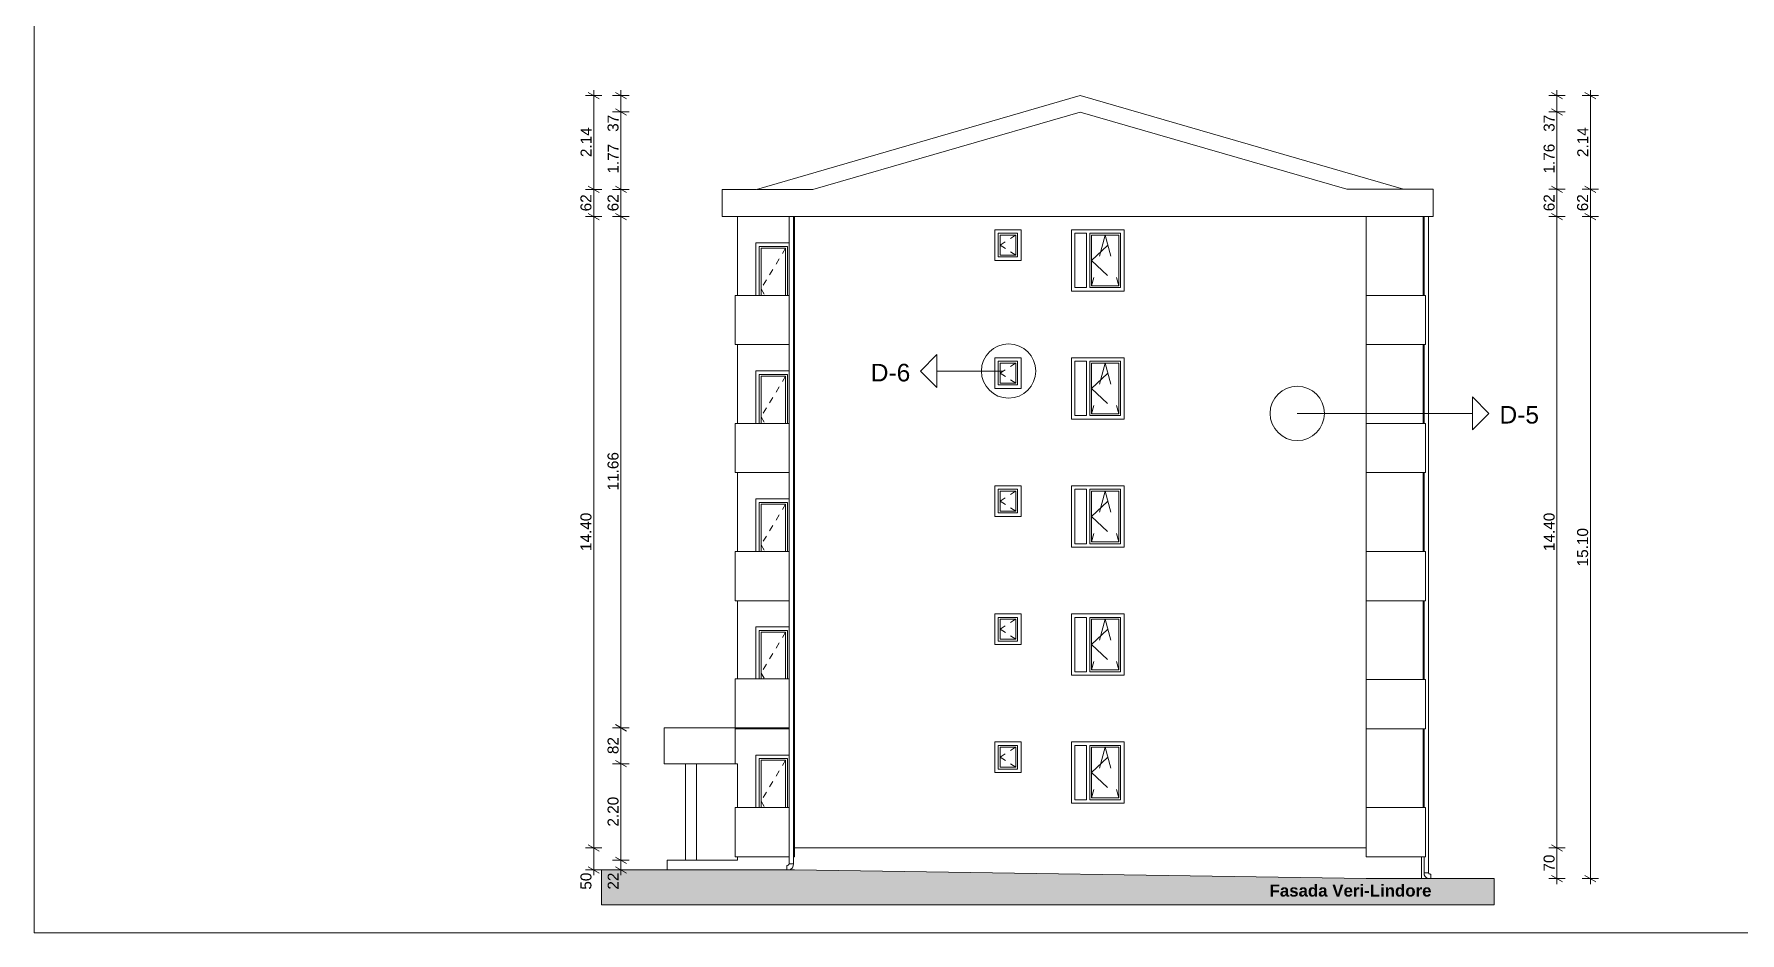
# Model space of a CAD drawing. Header units: feet. Extents: x 2573764 to 2637380, y -122443 to -81443.
# Drawn here: x 2573764 to 2612666, y -122443 to -101943 of the extents above; entities that cross this region are included whole.
import ezdxf

# ---------------------------------------------------------------- set-up
doc = ezdxf.new("R2010")
doc.units = ezdxf.units.FT
doc.header["$MEASUREMENT"] = 0
doc.set_wipeout_variables(frame=1)
for name, pattern in [('Dashed', [282.222223, 141.111112, -141.111112]), ('thk_line_type', [1000, 500, -500]), ('Wipeout_Contour', [1000, 0, -1000])]:
    doc.linetypes.add(name, pattern=pattern)
for name, color, linetype, lineweight in [('2D Drafting - General_Pen_No__1', 7, 'Continuous', 5), ('2D Drafting - General_Pen_No__20', 1, 'Continuous', 5), ('Annotation - Text_Pen_No__20', 1, 'Continuous', 5), ('Dimensioning - General_Pen_No__1', 7, 'Continuous', 5), ('Dimensioning - General_Pen_No__41', 7, 'Continuous', 5), ('Exterior walls_Pen_No__1', 7, 'Continuous', 5), ('Exterior walls_Pen_No__20', 1, 'Continuous', 5), ('Lines_Pen_No__20', 1, 'Continuous', 5), ('Shell - Roof_Pen_No__1', 7, 'Continuous', 5), ('Shell - Roof_Pen_No__20', 1, 'Continuous', 5), ('Shell - Roof_Pen_No__21', 7, 'Continuous', 5)]:
    doc.layers.add(name, color=color, linetype=linetype, lineweight=lineweight)
doc.layers.add('2D Drafting - General_Pen_No__61', color=7, linetype='Continuous', lineweight=5, true_color=0x6a6a6a)
for name, color, linetype in [('Dimensioning - General', 7, 'Continuous'), ('Exterior walls', 7, 'Continuous'), ('Shell - Roof', 7, 'Continuous')]:
    doc.layers.add(name, color=color, linetype=linetype)
doc.styles.add('GENERATED_STYLE_1', font='arial.ttf')
doc.styles.add('GENERATED_STYLE_2', font='arialbd.ttf')
doc.styles.add('GENERATED_STYLE_6', font='ARIALUNI.TTF')
doc.dimstyles.new('GENERATED_STYLE__1', dxfattribs={"dimtxt": 250, "dimasz": 190, "dimexe": 0.18, "dimexo": 3, "dimgap": 0.09, "dimtad": 1, "dimlfac": 0.001, "dimzin": 0, "dimdsep": 46, "dimtxsty": 'GENERATED_STYLE_1', "dimblk": 'ARROWHEAD_2', "dimblk1": 'ARROWHEAD_2', "dimblk2": 'ARROWHEAD_2', "dimcen": 0.09, "dimclrd": 7, "dimclre": 7, "dimclrt": 7, "dimadec": 0, "dimazin": 0, "dimtfac": 1, "dimtdec": 4, "dimtmove": 0, "dimatfit": 3, "dimfxl": 1, "dimtolj": 1, "dimtzin": 0, "dimarcsym": 0})

# ---------------------------------------------------------------- blocks, each defined once
blk = doc.blocks.new('*D13', base_point=(2247654, -76425))
at = {"layer": 'Dimensioning - General_Pen_No__1', "color": 7, "linetype": 'Continuous', "lineweight": 5, "transparency": 16777216}
for p, q in [((2608680, -120505), (2608305, -120505)), ((2608368, -120433), (2608618, -120578)), ((2608493, -121205), (2608493, -120505)), ((2608680, -121205), (2608305, -121205)), ((2608368, -121133), (2608618, -121278)), ((2608493, -121328), (2608493, -121205))]:
    blk.add_line(p, q, dxfattribs=at)
at = {"layer": 'Dimensioning - General_Pen_No__1', "color": 7, "lineweight": 5, "transparency": 16777216, "insert": (2608443, -121045), "char_height": 250, "attachment_point": 7, "rotation": 90, "style": 'GENERATED_STYLE_1'}
blk.add_mtext('\\A1;70', dxfattribs=at)
blk = doc.blocks.new('ARROWHEAD_2')
at = {"color": 0, "linetype": 'Continuous', "lineweight": 0}
for p, q in [((0, 0), (-1, 0)), ((-0.38, -0.66), (0.38, 0.66))]:
    blk.add_line(p, q, dxfattribs=at)
blk = doc.blocks.new('*D14', base_point=(2247654, -76425))
at = {"layer": 'Dimensioning - General_Pen_No__1', "color": 7, "linetype": 'Continuous', "lineweight": 5, "transparency": 16777216}
for p, q in [((2608680, -106105), (2608305, -106105)), ((2608368, -106033), (2608618, -106178)), ((2608493, -120505), (2608493, -106105)), ((2608680, -120505), (2608305, -120505)), ((2608368, -120433), (2608618, -120578))]:
    blk.add_line(p, q, dxfattribs=at)
at = {"layer": 'Dimensioning - General_Pen_No__1', "color": 7, "lineweight": 5, "transparency": 16777216, "insert": (2608443, -113733), "char_height": 250, "attachment_point": 7, "rotation": 90, "style": 'GENERATED_STYLE_1'}
blk.add_mtext('\\A1;14.40', dxfattribs=at)
blk = doc.blocks.new('*D15', base_point=(2247654, -76425))
at = {"layer": 'Dimensioning - General_Pen_No__1', "color": 7, "linetype": 'Continuous', "lineweight": 5, "transparency": 16777216}
for p, q in [((2608368, -105410), (2608618, -105554)), ((2608680, -105482), (2608305, -105482)), ((2608493, -106105), (2608493, -105482)), ((2608680, -106105), (2608305, -106105)), ((2608368, -106033), (2608618, -106178))]:
    blk.add_line(p, q, dxfattribs=at)
at = {"layer": 'Dimensioning - General_Pen_No__1', "color": 7, "lineweight": 5, "transparency": 16777216, "insert": (2608443, -105983), "char_height": 250, "attachment_point": 7, "rotation": 90, "style": 'GENERATED_STYLE_1'}
blk.add_mtext('\\A1;62', dxfattribs=at)
blk = doc.blocks.new('*D16', base_point=(2247654, -76425))
at = {"layer": 'Dimensioning - General_Pen_No__1', "color": 7, "linetype": 'Continuous', "lineweight": 5, "transparency": 16777216}
for p, q in [((2608680, -103719), (2608305, -103719)), ((2608368, -103647), (2608618, -103792)), ((2608493, -105482), (2608493, -103719)), ((2608368, -105410), (2608618, -105554)), ((2608680, -105482), (2608305, -105482))]:
    blk.add_line(p, q, dxfattribs=at)
at = {"layer": 'Dimensioning - General_Pen_No__1', "color": 7, "lineweight": 5, "transparency": 16777216, "char_height": 250, "attachment_point": 7, "rotation": 90, "style": 'GENERATED_STYLE_1'}
for s, insert in [('\\A1;37', (2608443, -104171)), ('\\A1;1.76', (2608443, -105123))]:
    blk.add_mtext(s, dxfattribs=dict(at, insert=insert))
blk = doc.blocks.new('*D17', base_point=(2247654, -76425))
at = {"layer": 'Dimensioning - General_Pen_No__1', "color": 7, "linetype": 'Continuous', "lineweight": 5, "transparency": 16777216}
for p, q in [((2608680, -103346), (2608305, -103346)), ((2608618, -103419), (2608368, -103274)), ((2608493, -103346), (2608493, -103224)), ((2608493, -103719), (2608493, -103346)), ((2608680, -103719), (2608305, -103719)), ((2608368, -103647), (2608618, -103792))]:
    blk.add_line(p, q, dxfattribs=at)
blk = doc.blocks.new('*D18', base_point=(2247654, -76425))
at = {"layer": 'Dimensioning - General_Pen_No__1', "color": 7, "linetype": 'Continuous', "lineweight": 5, "transparency": 16777216}
for p, q in [((2609444, -106105), (2609069, -106105)), ((2609132, -106033), (2609382, -106178)), ((2609257, -121205), (2609257, -106105)), ((2609444, -121205), (2609069, -121205)), ((2609132, -121133), (2609382, -121278)), ((2609257, -121328), (2609257, -121205))]:
    blk.add_line(p, q, dxfattribs=at)
at = {"layer": 'Dimensioning - General_Pen_No__1', "color": 7, "lineweight": 5, "transparency": 16777216, "insert": (2609207, -114083), "char_height": 250, "attachment_point": 7, "rotation": 90, "style": 'GENERATED_STYLE_1'}
blk.add_mtext('\\A1;15.10', dxfattribs=at)
blk = doc.blocks.new('*D19', base_point=(2247654, -76425))
at = {"layer": 'Dimensioning - General_Pen_No__1', "color": 7, "linetype": 'Continuous', "lineweight": 5, "transparency": 16777216}
for p, q in [((2609132, -105410), (2609382, -105554)), ((2609444, -105482), (2609069, -105482)), ((2609257, -106105), (2609257, -105482)), ((2609444, -106105), (2609069, -106105)), ((2609132, -106033), (2609382, -106178))]:
    blk.add_line(p, q, dxfattribs=at)
at = {"layer": 'Dimensioning - General_Pen_No__1', "color": 7, "lineweight": 5, "transparency": 16777216, "insert": (2609207, -105983), "char_height": 250, "attachment_point": 7, "rotation": 90, "style": 'GENERATED_STYLE_1'}
blk.add_mtext('\\A1;62', dxfattribs=at)
blk = doc.blocks.new('*D20', base_point=(2247654, -76425))
at = {"layer": 'Dimensioning - General_Pen_No__1', "color": 7, "linetype": 'Continuous', "lineweight": 5, "transparency": 16777216}
for p, q in [((2609444, -103346), (2609069, -103346)), ((2609382, -103419), (2609132, -103274)), ((2609257, -103346), (2609257, -103224)), ((2609257, -105482), (2609257, -103346)), ((2609132, -105410), (2609382, -105554)), ((2609444, -105482), (2609069, -105482))]:
    blk.add_line(p, q, dxfattribs=at)
at = {"layer": 'Dimensioning - General_Pen_No__1', "color": 7, "lineweight": 5, "transparency": 16777216, "insert": (2609207, -104747), "char_height": 250, "attachment_point": 7, "rotation": 90, "style": 'GENERATED_STYLE_1'}
blk.add_mtext('\\A1;2.14', dxfattribs=at)
blk = doc.blocks.new('*D21', base_point=(2247654, -76425))
at = {"layer": 'Dimensioning - General_Pen_No__1', "color": 7, "linetype": 'Continuous', "lineweight": 5, "transparency": 16777216}
for p, q in [((2587332, -120785), (2586957, -120785)), ((2587020, -120713), (2587270, -120858)), ((2587020, -120933), (2587270, -121078)), ((2587145, -121005), (2587145, -120785)), ((2587332, -121005), (2586957, -121005)), ((2587145, -121128), (2587145, -121005))]:
    blk.add_line(p, q, dxfattribs=at)
at = {"layer": 'Dimensioning - General_Pen_No__1', "color": 7, "lineweight": 5, "transparency": 16777216, "insert": (2587095, -121457), "char_height": 250, "attachment_point": 7, "rotation": 90, "style": 'GENERATED_STYLE_1'}
blk.add_mtext('\\A1;22', dxfattribs=at)
blk = doc.blocks.new('*D22', base_point=(2247654, -76425))
at = {"layer": 'Dimensioning - General_Pen_No__1', "color": 7, "linetype": 'Continuous', "lineweight": 5, "transparency": 16777216}
for p, q in [((2587332, -118585), (2586957, -118585)), ((2587020, -118513), (2587270, -118658)), ((2587145, -120785), (2587145, -118585)), ((2587332, -120785), (2586957, -120785)), ((2587020, -120713), (2587270, -120858))]:
    blk.add_line(p, q, dxfattribs=at)
at = {"layer": 'Dimensioning - General_Pen_No__1', "color": 7, "lineweight": 5, "transparency": 16777216, "insert": (2587095, -120018), "char_height": 250, "attachment_point": 7, "rotation": 90, "style": 'GENERATED_STYLE_1'}
blk.add_mtext('\\A1;2.20', dxfattribs=at)
blk = doc.blocks.new('*D23', base_point=(2247654, -76425))
at = {"layer": 'Dimensioning - General_Pen_No__1', "color": 7, "linetype": 'Continuous', "lineweight": 5, "transparency": 16777216}
for p, q in [((2587332, -117765), (2586957, -117765)), ((2587020, -117693), (2587270, -117838)), ((2587145, -118585), (2587145, -117765)), ((2587332, -118585), (2586957, -118585)), ((2587020, -118513), (2587270, -118658))]:
    blk.add_line(p, q, dxfattribs=at)
at = {"layer": 'Dimensioning - General_Pen_No__1', "color": 7, "lineweight": 5, "transparency": 16777216, "insert": (2587095, -118365), "char_height": 250, "attachment_point": 7, "rotation": 90, "style": 'GENERATED_STYLE_1'}
blk.add_mtext('\\A1;82', dxfattribs=at)
blk = doc.blocks.new('*D24', base_point=(2247654, -76425))
at = {"layer": 'Dimensioning - General_Pen_No__1', "color": 7, "linetype": 'Continuous', "lineweight": 5, "transparency": 16777216}
for p, q in [((2587332, -106105), (2586957, -106105)), ((2587020, -106033), (2587270, -106178)), ((2587145, -117765), (2587145, -106105)), ((2587332, -117765), (2586957, -117765)), ((2587020, -117693), (2587270, -117838))]:
    blk.add_line(p, q, dxfattribs=at)
at = {"layer": 'Dimensioning - General_Pen_No__1', "color": 7, "lineweight": 5, "transparency": 16777216, "insert": (2587095, -112350), "char_height": 250, "attachment_point": 7, "rotation": 90, "style": 'GENERATED_STYLE_1'}
blk.add_mtext('\\A1;11.66', dxfattribs=at)
blk = doc.blocks.new('*D25', base_point=(2247654, -76425))
at = {"layer": 'Dimensioning - General_Pen_No__1', "color": 7, "linetype": 'Continuous', "lineweight": 5, "transparency": 16777216}
for p, q in [((2587020, -105413), (2587270, -105558)), ((2587332, -105485), (2586957, -105485)), ((2587145, -106105), (2587145, -105485)), ((2587332, -106105), (2586957, -106105)), ((2587020, -106033), (2587270, -106178))]:
    blk.add_line(p, q, dxfattribs=at)
at = {"layer": 'Dimensioning - General_Pen_No__1', "color": 7, "lineweight": 5, "transparency": 16777216, "insert": (2587095, -105985), "char_height": 250, "attachment_point": 7, "rotation": 90, "style": 'GENERATED_STYLE_1'}
blk.add_mtext('\\A1;62', dxfattribs=at)
blk = doc.blocks.new('*D26', base_point=(2247654, -76425))
at = {"layer": 'Dimensioning - General_Pen_No__1', "color": 7, "linetype": 'Continuous', "lineweight": 5, "transparency": 16777216}
for p, q in [((2587332, -103719), (2586957, -103719)), ((2587020, -103647), (2587270, -103792)), ((2587145, -105485), (2587145, -103719)), ((2587020, -105413), (2587270, -105558)), ((2587332, -105485), (2586957, -105485))]:
    blk.add_line(p, q, dxfattribs=at)
at = {"layer": 'Dimensioning - General_Pen_No__1', "color": 7, "lineweight": 5, "transparency": 16777216, "char_height": 250, "attachment_point": 7, "rotation": 90, "style": 'GENERATED_STYLE_1'}
for s, insert in [('\\A1;37', (2587095, -104171)), ('\\A1;1.77', (2587095, -105125))]:
    blk.add_mtext(s, dxfattribs=dict(at, insert=insert))
blk = doc.blocks.new('*D27', base_point=(2247654, -76425))
at = {"layer": 'Dimensioning - General_Pen_No__1', "color": 7, "linetype": 'Continuous', "lineweight": 5, "transparency": 16777216}
for p, q in [((2587332, -103346), (2586957, -103346)), ((2587270, -103419), (2587020, -103274)), ((2587145, -103346), (2587145, -103224)), ((2587145, -103719), (2587145, -103346)), ((2587332, -103719), (2586957, -103719)), ((2587020, -103647), (2587270, -103792))]:
    blk.add_line(p, q, dxfattribs=at)
blk = doc.blocks.new('*D28', base_point=(2247654, -76425))
at = {"layer": 'Dimensioning - General_Pen_No__1', "color": 7, "linetype": 'Continuous', "lineweight": 5, "transparency": 16777216}
for p, q in [((2586714, -120505), (2586339, -120505)), ((2586402, -120433), (2586652, -120578)), ((2586527, -121005), (2586527, -120505)), ((2586402, -120933), (2586652, -121078)), ((2586714, -121005), (2586339, -121005)), ((2586527, -121128), (2586527, -121005))]:
    blk.add_line(p, q, dxfattribs=at)
at = {"layer": 'Dimensioning - General_Pen_No__1', "color": 7, "lineweight": 5, "transparency": 16777216, "insert": (2586477, -121457), "char_height": 250, "attachment_point": 7, "rotation": 90, "style": 'GENERATED_STYLE_1'}
blk.add_mtext('\\A1;50', dxfattribs=at)
blk = doc.blocks.new('*D29', base_point=(2247654, -76425))
at = {"layer": 'Dimensioning - General_Pen_No__1', "color": 7, "linetype": 'Continuous', "lineweight": 5, "transparency": 16777216}
for p, q in [((2586714, -106105), (2586339, -106105)), ((2586402, -106033), (2586652, -106178)), ((2586527, -120505), (2586527, -106105)), ((2586714, -120505), (2586339, -120505)), ((2586402, -120433), (2586652, -120578))]:
    blk.add_line(p, q, dxfattribs=at)
at = {"layer": 'Dimensioning - General_Pen_No__1', "color": 7, "lineweight": 5, "transparency": 16777216, "insert": (2586477, -113733), "char_height": 250, "attachment_point": 7, "rotation": 90, "style": 'GENERATED_STYLE_1'}
blk.add_mtext('\\A1;14.40', dxfattribs=at)
blk = doc.blocks.new('*D30', base_point=(2247654, -76425))
at = {"layer": 'Dimensioning - General_Pen_No__1', "color": 7, "linetype": 'Continuous', "lineweight": 5, "transparency": 16777216}
for p, q in [((2586402, -105413), (2586652, -105558)), ((2586714, -105485), (2586339, -105485)), ((2586527, -106105), (2586527, -105485)), ((2586714, -106105), (2586339, -106105)), ((2586402, -106033), (2586652, -106178))]:
    blk.add_line(p, q, dxfattribs=at)
at = {"layer": 'Dimensioning - General_Pen_No__1', "color": 7, "lineweight": 5, "transparency": 16777216, "insert": (2586477, -105985), "char_height": 250, "attachment_point": 7, "rotation": 90, "style": 'GENERATED_STYLE_1'}
blk.add_mtext('\\A1;62', dxfattribs=at)
blk = doc.blocks.new('*D31', base_point=(2247654, -76425))
at = {"layer": 'Dimensioning - General_Pen_No__1', "color": 7, "linetype": 'Continuous', "lineweight": 5, "transparency": 16777216}
for p, q in [((2586714, -103346), (2586339, -103346)), ((2586652, -103419), (2586402, -103274)), ((2586527, -103346), (2586527, -103224)), ((2586527, -105485), (2586527, -103346)), ((2586402, -105413), (2586652, -105558)), ((2586714, -105485), (2586339, -105485))]:
    blk.add_line(p, q, dxfattribs=at)
at = {"layer": 'Dimensioning - General_Pen_No__1', "color": 7, "lineweight": 5, "transparency": 16777216, "insert": (2586477, -104748), "char_height": 250, "attachment_point": 7, "rotation": 90, "style": 'GENERATED_STYLE_1'}
blk.add_mtext('\\A1;2.14', dxfattribs=at)
blk = doc.blocks.new('Line_2', base_point=(2602570, -110594))
at = {"layer": 'Shell - Roof_Pen_No__20', "color": 1, "linetype": 'Continuous', "lineweight": 5}
for p, q in [((2606940, -110594), (2606565, -110219)), ((2606565, -110969), (2606565, -110219)), ((2602570, -110594), (2606565, -110594)), ((2606940, -110594), (2606565, -110969))]:
    blk.add_line(p, q, dxfattribs=at)
blk = doc.blocks.new('Line_3', base_point=(2595868, -109627))
at = {"layer": 'Shell - Roof_Pen_No__20', "color": 1, "linetype": 'Continuous', "lineweight": 5}
for p, q in [((2593980, -109627), (2594355, -109252)), ((2594355, -109252), (2594355, -110002)), ((2593980, -109627), (2594355, -110002)), ((2595868, -109627), (2594355, -109627))]:
    blk.add_line(p, q, dxfattribs=at)

msp = doc.modelspace()

# ---------------------------------------------------------------- hatches: boundary and pattern name
at = {"layer": '2D Drafting - General_Pen_No__61', "linetype": 'Continuous', "lineweight": 5, "true_color": 0x6a6a6a}
msp.add_hatch(color=251, dxfattribs=at).paths.add_polyline_path([(2586701.952, -121005.353), (2586701.952, -121805.353), (2607061.952, -121805.353), (2607061.952, -121205.353), (2604141.952, -121205.353), (2591101.952, -121005.353)])

# ---------------------------------------------------------------- linework, layer by layer
at = {"layer": '2D Drafting - General_Pen_No__1', "color": 7, "linetype": 'Continuous', "lineweight": 5, "flags": 128}
msp.add_lwpolyline([(2586701.952, -121005.353), (2586701.952, -121805.353), (2607061.952, -121805.353), (2607061.952, -121205.353), (2604141.952, -121205.353), (2591101.952, -121005.353)], close=True, dxfattribs=at)
at = {"layer": '2D Drafting - General_Pen_No__20', "color": 1, "linetype": 'Continuous', "lineweight": 5}
for centre in [(2595986.976, -109627.022), (2602570.173, -110594.316)]:
    msp.add_circle(centre, 618.91, dxfattribs=at)
at = {"layer": 'Exterior walls_Pen_No__20', "color": 1, "linetype": 'Continuous', "lineweight": 5}
for points in [[(2598621.952, -107805.353), (2597421.952, -107805.353), (2597421.952, -106405.353), (2598621.952, -106405.353)], [(2598621.952, -110725.353), (2597421.952, -110725.353), (2597421.952, -109325.353), (2598621.952, -109325.353)], [(2598621.952, -113645.353), (2597421.952, -113645.353), (2597421.952, -112245.353), (2598621.952, -112245.353)], [(2598621.952, -116565.353), (2597421.952, -116565.353), (2597421.952, -115165.353), (2598621.952, -115165.353)], [(2598621.952, -119485.353), (2597421.952, -119485.353), (2597421.952, -118085.353), (2598621.952, -118085.353)]]:
    msp.add_lwpolyline(points, close=True, dxfattribs=at)
for points in [[(2597761.565, -107725.353), (2597501.952, -107725.353), (2597501.952, -106485.353), (2597761.565, -106485.353)], [(2597761.565, -107725.353), (2597761.565, -106485.353)], [(2597841.565, -107725.353), (2597841.565, -106485.353)], [(2597841.565, -106485.353), (2598541.952, -106485.353), (2598541.952, -107725.353), (2597841.565, -107725.353)], [(2597881.565, -106525.353), (2598501.952, -106525.353), (2598501.952, -107320.841)], [(2597881.565, -107685.353), (2597881.565, -106525.353)], [(2598501.952, -107320.841), (2598501.952, -107685.353), (2597881.565, -107685.353)], [(2597761.565, -110645.353), (2597501.952, -110645.353), (2597501.952, -109405.353), (2597761.565, -109405.353)], [(2597761.565, -110645.353), (2597761.565, -109405.353)], [(2597841.565, -110645.353), (2597841.565, -109405.353)], [(2597841.565, -109405.353), (2598541.952, -109405.353), (2598541.952, -110645.353), (2597841.565, -110645.353)], [(2597881.565, -109445.353), (2598501.952, -109445.353), (2598501.952, -110240.841)], [(2597881.565, -110605.353), (2597881.565, -109445.353)], [(2598501.952, -110240.841), (2598501.952, -110605.353), (2597881.565, -110605.353)], [(2597761.565, -113565.353), (2597501.952, -113565.353), (2597501.952, -112325.353), (2597761.565, -112325.353)], [(2597761.565, -113565.353), (2597761.565, -112325.353)], [(2597841.565, -113565.353), (2597841.565, -112325.353)], [(2597841.565, -112325.353), (2598541.952, -112325.353), (2598541.952, -113565.353), (2597841.565, -113565.353)], [(2597881.565, -112365.353), (2598501.952, -112365.353), (2598501.952, -113160.841)], [(2597881.565, -113525.353), (2597881.565, -112365.353)], [(2598501.952, -113160.841), (2598501.952, -113525.353), (2597881.565, -113525.353)], [(2597761.565, -116485.353), (2597501.952, -116485.353), (2597501.952, -115245.353), (2597761.565, -115245.353)], [(2597761.565, -116485.353), (2597761.565, -115245.353)], [(2597841.565, -116485.353), (2597841.565, -115245.353)], [(2597841.565, -115245.353), (2598541.952, -115245.353), (2598541.952, -116485.353), (2597841.565, -116485.353)], [(2597881.565, -115285.353), (2598501.952, -115285.353), (2598501.952, -116080.841)], [(2597881.565, -116445.353), (2597881.565, -115285.353)], [(2598501.952, -116080.841), (2598501.952, -116445.353), (2597881.565, -116445.353)], [(2597761.565, -119405.353), (2597501.952, -119405.353), (2597501.952, -118165.353), (2597761.565, -118165.353)], [(2597761.565, -119405.353), (2597761.565, -118165.353)], [(2597841.565, -119405.353), (2597841.565, -118165.353)], [(2597841.565, -118165.353), (2598541.952, -118165.353), (2598541.952, -119405.353), (2597841.565, -119405.353)], [(2597881.565, -118205.353), (2598501.952, -118205.353), (2598501.952, -119000.841)], [(2597881.565, -119365.353), (2597881.565, -118205.353)], [(2598501.952, -119000.841), (2598501.952, -119365.353), (2597881.565, -119365.353)]]:
    msp.add_lwpolyline(points, dxfattribs=at)
at = {"layer": 'Lines_Pen_No__20', "color": 1, "linetype": 'thk_line_type', "lineweight": 5}
for p, q in [((2597881.565, -107105.353), (2598501.952, -106525.353)), ((2598191.759, -106525.353), (2597881.565, -107685.353)), ((2598191.759, -106525.353), (2598501.952, -107685.353)), ((2597881.565, -107105.353), (2598501.952, -107685.353)), ((2597881.565, -110025.353), (2598501.952, -109445.353)), ((2598191.759, -109445.353), (2597881.565, -110605.353)), ((2598191.759, -109445.353), (2598501.952, -110605.353)), ((2597881.565, -110025.353), (2598501.952, -110605.353)), ((2597881.565, -112945.353), (2598501.952, -112365.353)), ((2598191.759, -112365.353), (2597881.565, -113525.353)), ((2598191.759, -112365.353), (2598501.952, -113525.353)), ((2597881.565, -112945.353), (2598501.952, -113525.353)), ((2597881.565, -115865.353), (2598501.952, -115285.353)), ((2598191.759, -115285.353), (2597881.565, -116445.353)), ((2598191.759, -115285.353), (2598501.952, -116445.353)), ((2597881.565, -115865.353), (2598501.952, -116445.353)), ((2597881.565, -118785.353), (2598501.952, -118205.353)), ((2598191.759, -118205.353), (2597881.565, -119365.353)), ((2598191.759, -118205.353), (2598501.952, -119365.353)), ((2597881.565, -118785.353), (2598501.952, -119365.353))]:
    msp.add_line(p, q, dxfattribs=at)
at = {"layer": 'Shell - Roof_Pen_No__1', "color": 7, "linetype": 'Continuous', "lineweight": 5}
for points in [[(2605671.952, -105481.828), (2605671.952, -106105.353), (2589451.952, -106105.353), (2589451.952, -105485.353), (2590239.241, -105485.353), (2597621.952, -103346.331), (2604992.495, -105481.828)], [(2605441.952, -106105.353), (2605441.952, -107905.353), (2605491.952, -107905.353), (2605491.952, -109025.353), (2605441.952, -109025.353), (2605441.952, -110825.353), (2605491.952, -110825.353), (2605491.952, -111945.353), (2605441.952, -111945.353), (2605441.952, -113745.353), (2605491.952, -113745.353), (2605491.952, -114865.353), (2605441.952, -114865.353), (2605441.952, -116665.353), (2605491.952, -116665.353), (2605491.952, -117785.353), (2605441.952, -117785.353), (2605441.952, -119585.353), (2605491.952, -119585.353), (2605491.952, -120705.353), (2604141.952, -120705.353), (2604141.952, -106105.353)], [(2596271.952, -106405.353), (2595671.952, -106405.353), (2595671.952, -107105.353), (2596271.952, -107105.353)], [(2598621.952, -106405.353), (2597421.952, -106405.353), (2597421.952, -107805.353), (2598621.952, -107805.353)], [(2596271.952, -109325.353), (2595671.952, -109325.353), (2595671.952, -110025.353), (2596271.952, -110025.353)], [(2598621.952, -109325.353), (2597421.952, -109325.353), (2597421.952, -110725.353), (2598621.952, -110725.353)], [(2596271.952, -112245.353), (2595671.952, -112245.353), (2595671.952, -112945.353), (2596271.952, -112945.353)], [(2598621.952, -112245.353), (2597421.952, -112245.353), (2597421.952, -113645.353), (2598621.952, -113645.353)], [(2596271.952, -115165.353), (2595671.952, -115165.353), (2595671.952, -115865.353), (2596271.952, -115865.353)], [(2598621.952, -115165.353), (2597421.952, -115165.353), (2597421.952, -116565.353), (2598621.952, -116565.353)], [(2596271.952, -118085.353), (2595671.952, -118085.353), (2595671.952, -118785.353), (2596271.952, -118785.353)], [(2598621.952, -118085.353), (2597421.952, -118085.353), (2597421.952, -119485.353), (2598621.952, -119485.353)], [(2588871.952, -118585.353), (2588621.952, -118585.353), (2588621.952, -120785.353), (2588871.952, -120785.353)]]:
    msp.add_lwpolyline(points, close=True, dxfattribs=at)
for points in [[(2590251.409, -105485.353), (2591527.073, -105485.353), (2597621.952, -103719.46)], [(2604992.495, -105481.828), (2603704.663, -105481.828), (2597621.952, -103719.46)], [(2589801.952, -106105.353), (2589801.952, -107905.353), (2589751.952, -107905.353), (2589751.952, -109025.353), (2589801.952, -109025.353), (2589801.952, -110825.353), (2589751.952, -110825.353), (2589751.952, -111945.353), (2589801.952, -111945.353), (2589801.952, -113745.353), (2589751.952, -113745.353), (2589751.952, -114865.353), (2589801.952, -114865.353), (2589801.952, -116665.353), (2589751.952, -116665.353), (2589751.952, -117765.353), (2588131.952, -117765.353), (2588131.952, -118585.353), (2588621.952, -118585.353), (2588621.952, -120785.353), (2588201.952, -120785.353), (2588201.952, -121005.353), (2591101.952, -121005.353)], [(2591101.952, -120705.353), (2591101.952, -106105.353), (2604141.952, -106105.353), (2604141.952, -120219.707), (2604141.952, -120705.353)], [(2605461.952, -107905.353), (2605461.952, -106105.353), (2605561.952, -106105.353), (2605561.952, -121070.028), (2605461.952, -121070.028), (2605461.952, -120705.353)], [(2591101.952, -107905.353), (2589801.952, -107905.353)], [(2605441.952, -107905.353), (2604141.952, -107905.353)], [(2591101.952, -109025.353), (2589801.952, -109025.353)], [(2605441.952, -109025.353), (2604141.952, -109025.353)], [(2605461.952, -110825.353), (2605461.952, -109025.353)], [(2591101.952, -110825.353), (2589801.952, -110825.353)], [(2605441.952, -110825.353), (2604141.952, -110825.353)], [(2591101.952, -111945.353), (2589801.952, -111945.353)], [(2605441.952, -111945.353), (2604141.952, -111945.353)], [(2605461.952, -113745.353), (2605461.952, -111945.353)], [(2591101.952, -113745.353), (2589801.952, -113745.353)], [(2605441.952, -113745.353), (2604141.952, -113745.353)], [(2591101.952, -114865.353), (2589801.952, -114865.353)], [(2605441.952, -114865.353), (2604141.952, -114865.353)], [(2605461.952, -116665.353), (2605461.952, -114865.353)], [(2591101.952, -116665.353), (2589801.952, -116665.353)], [(2605441.952, -116665.353), (2604141.952, -116665.353)], [(2588621.952, -118585.353), (2589751.952, -118585.353), (2589751.952, -117765.353)], [(2591101.952, -117785.353), (2589801.952, -117785.353), (2589751.952, -117785.353), (2589751.952, -117765.353)], [(2605441.952, -117785.353), (2604141.952, -117785.353)], [(2605461.952, -119585.353), (2605461.952, -117785.353)], [(2589751.952, -118585.353), (2589801.952, -118585.353), (2589801.952, -119585.353)], [(2591101.952, -119585.353), (2589751.952, -119585.353)], [(2589751.952, -120705.353), (2589751.952, -119585.353)], [(2605441.952, -119585.353), (2604141.952, -119585.353)], [(2591101.952, -120505.353), (2604141.952, -120505.353)], [(2588871.952, -120785.353), (2589801.952, -120785.353), (2589801.952, -120705.353)], [(2591101.952, -120705.353), (2589751.952, -120705.353)], [(2591101.952, -121005.353), (2604141.952, -121205.353), (2605401.952, -121205.353), (2605401.952, -120705.353)], [(2605441.952, -120705.353), (2604141.952, -120705.353)], [(2605441.952, -120705.353), (2605491.952, -120705.353)]]:
    msp.add_lwpolyline(points, dxfattribs=at)
for points in [[(2591081.952, -120870.028, -0.367743804), (2590981.952, -121005.353), (2590928.459, -121005.353)], [(2590928.459, -121005.353), (2590928.459, -120905.353, 0.391892736), (2590981.952, -120870.028)], [(2605461.952, -121070.028, 0.367743804), (2605561.952, -121205.353), (2605615.446, -121205.353)], [(2605615.446, -121205.353), (2605615.446, -121105.353, -0.391892736), (2605561.952, -121070.028)]]:
    msp.add_lwpolyline(points, format="xyb", dxfattribs=at)
at = {"layer": 'Shell - Roof_Pen_No__20', "color": 1, "linetype": 'Continuous', "lineweight": 5}
for points in [[(2596271.952, -106405.353), (2595671.952, -106405.353), (2595671.952, -107105.353), (2596271.952, -107105.353)], [(2596191.952, -106485.353), (2595751.952, -106485.353), (2595751.952, -107025.353), (2596191.952, -107025.353)], [(2596151.952, -106525.353), (2595791.952, -106525.353), (2595791.952, -106985.353), (2596151.952, -106985.353)], [(2590261.952, -108805.353), (2591021.952, -108805.353), (2591021.952, -107905.353), (2591021.952, -106705.353), (2590221.952, -106705.353), (2590221.952, -107905.353), (2590221.952, -108805.353)], [(2590301.952, -107905.353), (2590301.952, -108725.353), (2590941.952, -108725.353), (2590941.952, -107905.353), (2590941.952, -106785.353), (2590301.952, -106785.353)], [(2590341.952, -107905.353), (2590341.952, -108685.353), (2590901.952, -108685.353), (2590901.952, -107905.353), (2590901.952, -106825.353), (2590341.952, -106825.353)], [(2590261.952, -111725.353), (2591021.952, -111725.353), (2591021.952, -110825.353), (2591021.952, -109625.353), (2590221.952, -109625.353), (2590221.952, -110825.353), (2590221.952, -111725.353)], [(2596271.952, -109325.353), (2595671.952, -109325.353), (2595671.952, -110025.353), (2596271.952, -110025.353)], [(2596191.952, -109405.353), (2595751.952, -109405.353), (2595751.952, -109945.353), (2596191.952, -109945.353)], [(2596151.952, -109445.353), (2595791.952, -109445.353), (2595791.952, -109905.353), (2596151.952, -109905.353)], [(2590301.952, -110825.353), (2590301.952, -111645.353), (2590941.952, -111645.353), (2590941.952, -110825.353), (2590941.952, -109705.353), (2590301.952, -109705.353)], [(2590341.952, -110825.353), (2590341.952, -111605.353), (2590901.952, -111605.353), (2590901.952, -110825.353), (2590901.952, -109745.353), (2590341.952, -109745.353)], [(2596271.952, -112245.353), (2595671.952, -112245.353), (2595671.952, -112945.353), (2596271.952, -112945.353)], [(2596191.952, -112325.353), (2595751.952, -112325.353), (2595751.952, -112865.353), (2596191.952, -112865.353)], [(2596151.952, -112365.353), (2595791.952, -112365.353), (2595791.952, -112825.353), (2596151.952, -112825.353)], [(2590261.952, -114645.353), (2591021.952, -114645.353), (2591021.952, -113745.353), (2591021.952, -112545.353), (2590221.952, -112545.353), (2590221.952, -113745.353), (2590221.952, -114645.353)], [(2590301.952, -113745.353), (2590301.952, -114565.353), (2590941.952, -114565.353), (2590941.952, -113745.353), (2590941.952, -112625.353), (2590301.952, -112625.353)], [(2590341.952, -113745.353), (2590341.952, -114525.353), (2590901.952, -114525.353), (2590901.952, -113745.353), (2590901.952, -112665.353), (2590341.952, -112665.353)], [(2590261.952, -117565.353), (2591021.952, -117565.353), (2591021.952, -116665.353), (2591021.952, -115465.353), (2590221.952, -115465.353), (2590221.952, -116665.353), (2590221.952, -117565.353)], [(2596271.952, -115165.353), (2595671.952, -115165.353), (2595671.952, -115865.353), (2596271.952, -115865.353)], [(2596191.952, -115245.353), (2595751.952, -115245.353), (2595751.952, -115785.353), (2596191.952, -115785.353)], [(2596151.952, -115285.353), (2595791.952, -115285.353), (2595791.952, -115745.353), (2596151.952, -115745.353)], [(2590301.952, -116665.353), (2590301.952, -117485.353), (2590941.952, -117485.353), (2590941.952, -116665.353), (2590941.952, -115545.353), (2590301.952, -115545.353)], [(2590341.952, -116665.353), (2590341.952, -117445.353), (2590901.952, -117445.353), (2590901.952, -116665.353), (2590901.952, -115585.353), (2590341.952, -115585.353)], [(2596271.952, -118085.353), (2595671.952, -118085.353), (2595671.952, -118785.353), (2596271.952, -118785.353)], [(2596191.952, -118165.353), (2595751.952, -118165.353), (2595751.952, -118705.353), (2596191.952, -118705.353)], [(2596151.952, -118205.353), (2595791.952, -118205.353), (2595791.952, -118665.353), (2596151.952, -118665.353)], [(2590261.952, -120485.353), (2591021.952, -120485.353), (2591021.952, -119585.353), (2591021.952, -118385.353), (2590221.952, -118385.353), (2590221.952, -119585.353), (2590221.952, -120485.353)], [(2590301.952, -119585.353), (2590301.952, -120405.353), (2590941.952, -120405.353), (2590941.952, -119585.353), (2590941.952, -118465.353), (2590301.952, -118465.353)], [(2590341.952, -119585.353), (2590341.952, -120365.353), (2590901.952, -120365.353), (2590901.952, -119585.353), (2590901.952, -118505.353), (2590341.952, -118505.353)]]:
    msp.add_lwpolyline(points, close=True, dxfattribs=at)
at = {"layer": 'Shell - Roof_Pen_No__20', "color": 1, "linetype": 'Dashed', "lineweight": 5}
for points in [[(2596151.952, -106985.353), (2595791.952, -106755.353), (2596151.952, -106525.353)], [(2590901.952, -106825.353), (2590341.952, -107755.353), (2590432.275, -107905.353), (2590901.952, -108685.353)], [(2596151.952, -109905.353), (2595791.952, -109675.353), (2596151.952, -109445.353)], [(2590901.952, -109745.353), (2590341.952, -110675.353), (2590432.275, -110825.353), (2590901.952, -111605.353)], [(2596151.952, -112825.353), (2595791.952, -112595.353), (2596151.952, -112365.353)], [(2590901.952, -112665.353), (2590341.952, -113595.353), (2590432.275, -113745.353), (2590901.952, -114525.353)], [(2596151.952, -115745.353), (2595791.952, -115515.353), (2596151.952, -115285.353)], [(2590901.952, -115585.353), (2590341.952, -116515.353), (2590432.275, -116665.353), (2590901.952, -117445.353)], [(2596151.952, -118665.353), (2595791.952, -118435.353), (2596151.952, -118205.353)], [(2590901.952, -118505.353), (2590341.952, -119435.353), (2590432.275, -119585.353), (2590901.952, -120365.353)]]:
    msp.add_lwpolyline(points, dxfattribs=at)
at = {"layer": 'Shell - Roof_Pen_No__21', "color": 7, "linetype": 'Continuous', "lineweight": 5}
for q in [(2573763.935, -81442.756), (2624673.367, -122442.756)]:
    msp.add_line((2573763.935, -122442.756), q, dxfattribs=at)

# ---------------------------------------------------------------- block references
at = {"layer": 'Shell - Roof', "color": 1, "linetype": 'Continuous', "lineweight": 5}
for name, p in [('Line_3', (2595867.601, -109627.157)), ('Line_2', (2602570.173, -110594.451))]:
    msp.add_blockref(name, p, dxfattribs=at)

# ---------------------------------------------------------------- texts
at = {"layer": 'Annotation - Text_Pen_No__20', "color": 1, "linetype": 'Continuous', "lineweight": 5, "char_height": 400, "attachment_point": 2, "style": 'GENERATED_STYLE_6'}
for s, insert in [('\\A1;D-6', (2593295.228, -109463.861)), ('\\A1;D-5', (2607633.374, -110424.654))]:
    msp.add_mtext(s, dxfattribs=dict(at, insert=insert))
at = {"layer": 'Dimensioning - General_Pen_No__41', "color": 7, "linetype": 'Continuous', "lineweight": 5, "insert": (2601939.279, -121618.87), "char_height": 275, "attachment_point": 7, "style": 'GENERATED_STYLE_2'}
msp.add_mtext('\\A1;Fasada Veri-Lindore', dxfattribs=at)

# ---------------------------------------------------------------- dimensions: what is measured, and where the dimension line sits
at = {"layer": 'Dimensioning - General', "color": 7, "linetype": 'Continuous', "lineweight": 5}
for base, p1, p2, picture, middle in [((2586526.768, -103346.331), (2589451.952, -105485.353), (2597621.952, -103346.331), '*D31', (2586351.768, -104423.709)), ((2587144.864, -103346.331), (2597621.952, -103719.46), (2597621.952, -103346.331), '*D27', (2586969.864, -103980.551)), ((2608492.726, -103346.331), (2597621.952, -103719.46), (2597621.952, -103346.331), '*D17', (2608317.726, -103980.551)), ((2609256.943, -103346.331), (2605671.952, -105481.828), (2597621.952, -103346.331), '*D20', (2609081.943, -104421.946)), ((2587144.864, -103719.46), (2589451.952, -105485.353), (2597621.952, -103719.46), '*D26', (2586969.864, -104799.988)), ((2608492.726, -103719.46), (2605671.952, -105481.828), (2597621.952, -103719.46), '*D16', (2608317.726, -104798.225)), ((2586526.768, -105485.353), (2589451.952, -106105.353), (2589451.952, -105485.353), '*D30', (2586351.768, -105794.48)), ((2587144.864, -105485.353), (2589451.952, -106105.353), (2589451.952, -105485.353), '*D25', (2586969.864, -105794.48)), ((2608492.726, -105481.828), (2605441.952, -106105.353), (2605671.952, -105481.828), '*D15', (2608317.726, -105792.717)), ((2609256.943, -105481.828), (2605441.952, -106105.353), (2605671.952, -105481.828), '*D19', (2609081.943, -105792.717)), ((2586526.768, -106105.353), (2591231.129, -120505.353), (2589451.952, -106105.353), '*D29', (2586351.768, -113312.781)), ((2587144.864, -106105.353), (2588131.952, -117765.353), (2589451.952, -106105.353), '*D24', (2586969.864, -111930.21)), ((2608492.726, -106105.353), (2604141.952, -120505.353), (2605441.952, -106105.353), '*D14', (2608317.726, -113312.781)), ((2609256.943, -106105.353), (2605401.952, -121205.353), (2605441.952, -106105.353), '*D18', (2609081.943, -113662.781)), ((2587144.864, -117765.353), (2588131.952, -118585.353), (2588131.952, -117765.353), '*D23', (2586969.864, -118174.48)), ((2587144.864, -118585.353), (2588201.952, -120785.353), (2588131.952, -118585.353), '*D22', (2586969.864, -119693.22)), ((2586526.768, -120505.353), (2588201.952, -121005.353), (2591231.129, -120505.353), '*D28', (2586351.768, -121266.445)), ((2608492.726, -120505.353), (2605401.952, -121205.353), (2604141.952, -120505.353), '*D13', (2608317.726, -120854.48)), ((2587144.864, -120785.353), (2588201.952, -121005.353), (2588201.952, -120785.353), '*D21', (2586969.864, -121266.445))]:
    dim = msp.add_linear_dim(base=base, p1=p1, p2=p2, angle=90, dimstyle='GENERATED_STYLE__1', dxfattribs=at)
    dim.commit()
    dim.dimension.update_dxf_attribs({"geometry": picture, "text_midpoint": middle, "dimtype": 160, "text_rotation": 90})

# ---------------------------------------------------------------- next in the draw order: wipeouts: each hides what was drawn before it
at = {"color": 254, "linetype": 'Wipeout_Contour', "lineweight": 0, "ltscale": 10374106.55634313}
msp.add_wipeout([(2591081.952, -106105.353), (2591081.952, -120870.028), (2590981.952, -120870.028), (2590981.952, -106105.353)], dxfattribs=at).dxf.layer = 'Exterior walls'

# ---------------------------------------------------------------- next in the draw order: linework, layer by layer
at = {"layer": 'Exterior walls_Pen_No__1', "color": 7, "linetype": 'Continuous', "lineweight": 5, "flags": 128}
msp.add_lwpolyline([(2591081.952, -106105.353), (2591081.952, -120870.028), (2590981.952, -120870.028), (2590981.952, -106105.353)], close=True, dxfattribs=at)

# ---------------------------------------------------------------- next in the draw order: wipeouts: each hides what was drawn before it
at = {"color": 254, "linetype": 'Wipeout_Contour', "lineweight": 0, "ltscale": 18149707.56343669}
msp.add_wipeout([(2590981.952, -107905.353), (2590981.952, -109025.353), (2590931.952, -109025.353), (2589751.952, -109025.353), (2589751.952, -107905.353), (2590511.952, -107905.353), (2590931.952, -107905.353)], dxfattribs=at).dxf.layer = 'Exterior walls'
at = {"color": 254, "linetype": 'Wipeout_Contour', "lineweight": 0, "ltscale": 18150573.48856147}
msp.add_wipeout([(2590981.952, -110825.353), (2590981.952, -111945.353), (2590931.952, -111945.353), (2589751.952, -111945.353), (2589751.952, -110825.353), (2590511.952, -110825.353), (2590931.952, -110825.353)], dxfattribs=at).dxf.layer = 'Exterior walls'
at = {"color": 254, "linetype": 'Wipeout_Contour', "lineweight": 0, "ltscale": 18151462.38946778}
msp.add_wipeout([(2590981.952, -113745.353), (2590981.952, -114865.353), (2590931.952, -114865.353), (2589751.952, -114865.353), (2589751.952, -113745.353), (2590511.952, -113745.353), (2590931.952, -113745.353)], dxfattribs=at).dxf.layer = 'Exterior walls'
at = {"color": 254, "linetype": 'Wipeout_Contour', "lineweight": 0, "ltscale": 18152367.93894679}
msp.add_wipeout([(2590981.952, -116645.353), (2590981.952, -117765.353), (2590931.952, -117765.353), (2589751.952, -117765.353), (2589751.952, -116645.353), (2590511.952, -116645.353), (2590931.952, -116645.353)], dxfattribs=at).dxf.layer = 'Exterior walls'
at = {"color": 254, "linetype": 'Wipeout_Contour', "lineweight": 0, "ltscale": 18153309.10503751}
msp.add_wipeout([(2590981.952, -119585.353), (2590981.952, -120705.353), (2590931.952, -120705.353), (2589751.952, -120705.353), (2589751.952, -119585.353), (2590511.952, -119585.353), (2590931.952, -119585.353)], dxfattribs=at).dxf.layer = 'Exterior walls'

# ---------------------------------------------------------------- next in the draw order: linework, layer by layer
at = {"layer": 'Exterior walls_Pen_No__1', "color": 7, "linetype": 'Continuous', "lineweight": 5, "flags": 128}
for points in [[(2590981.952, -107905.353), (2590981.952, -109025.353), (2590931.952, -109025.353), (2589751.952, -109025.353), (2589751.952, -107905.353), (2590511.952, -107905.353), (2590931.952, -107905.353)], [(2590981.952, -110825.353), (2590981.952, -111945.353), (2590931.952, -111945.353), (2589751.952, -111945.353), (2589751.952, -110825.353), (2590511.952, -110825.353), (2590931.952, -110825.353)], [(2590981.952, -113745.353), (2590981.952, -114865.353), (2590931.952, -114865.353), (2589751.952, -114865.353), (2589751.952, -113745.353), (2590511.952, -113745.353), (2590931.952, -113745.353)], [(2590981.952, -116645.353), (2590981.952, -117765.353), (2590931.952, -117765.353), (2589751.952, -117765.353), (2589751.952, -116645.353), (2590511.952, -116645.353), (2590931.952, -116645.353)], [(2590981.952, -119585.353), (2590981.952, -120705.353), (2590931.952, -120705.353), (2589751.952, -120705.353), (2589751.952, -119585.353), (2590511.952, -119585.353), (2590931.952, -119585.353)]]:
    msp.add_lwpolyline(points, close=True, dxfattribs=at)

doc.saveas('drawing.dxf')
